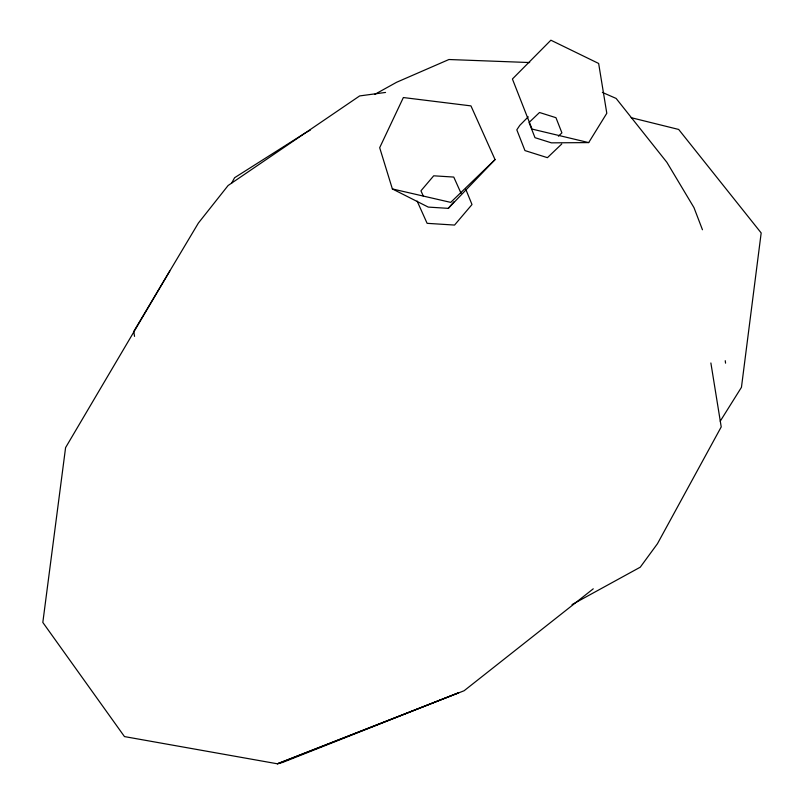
<?xml version="1.0" encoding="UTF-8"?>
<svg xmlns="http://www.w3.org/2000/svg" width="804" height="804" viewBox="0 0 804 804"><rect width="100%" height="100%" fill="white"/><g stroke="black" fill="none" stroke-linecap="round" stroke-linejoin="round"><path stroke-width="1.21" d="M231.592 183.201L234.597 177.714L305.882 132.57M169.765 271.048L65.586 447.617L42.823 622.437L124.469 736.585L277.41 763.8L282.455 762.483L458.722 692.736L277.41 763.8L464.109 690.747L593.262 588.809M588.689 142.599L606.799 113.274L598.648 63.466L550.881 40.2L512.409 79.003L532.057 129.082L588.689 142.599L551.423 142.851L534.992 137.675L529.042 122.499L539.514 112.5L555.956 117.685L561.906 132.861L558.408 136.188M720.223 421.206L741.449 387.327L761.177 232.949L678.666 129.444L631.17 117.685M448.31 208.357L495.053 159.604L470.953 105.887L403.367 97.545L379.679 147.705L392.372 188.94L428.251 207.09L448.31 208.357L453.888 201.794M528.238 116.831L519.826 125.334L516.811 129.826L524.952 150.579L547.423 157.674L561.755 143.996M495.053 159.604L450.712 202.387L392.372 188.94M306.967 131.967L310.254 130.147M374.754 94.39L396.613 82.269L448.933 59.516L529.685 62.551M572.046 604.578L640.255 567.192L657.451 543.725L721.218 426.914L710.877 362.966M385.548 92.44L359.649 95.927L228.095 185.523L198.387 223.06L133.755 331.439L134.539 336.373M602.357 92.4L616.125 98.43L666.878 162.318L693.963 207.603L702.455 229.753M465.777 189.292L471.998 204.538L454.551 225.07L427.115 223.331L417.125 201.07M461.074 193.342L453.768 177.071L433.708 175.805L420.944 190.809L423.376 196.236M725.248 360.694L725.56 363.167"/></g></svg>
